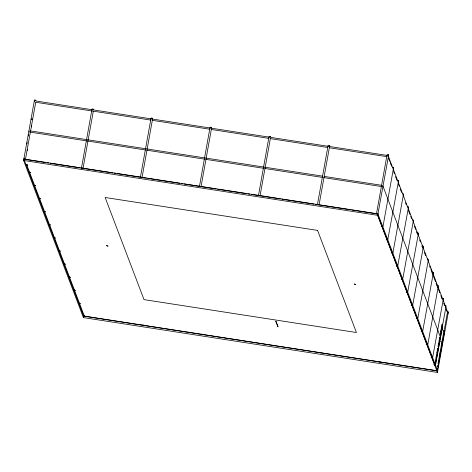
<?xml version="1.0" encoding="UTF-8"?>
<svg xmlns="http://www.w3.org/2000/svg" width="472" height="472" viewBox="0 0 472 472"><rect width="100%" height="100%" fill="white"/><g stroke="black" fill="none" stroke-linecap="round" stroke-linejoin="round"><path stroke-width="0.71" d="M439.479 341.504L439.444 341.805L439.515 341.492M447.308 311.378L448.4 311.756L437.45 372.438L83.414 317.591L23.6 160.462L34.468 99.958L36.084 100.294L35.559 100.335M29.04 131.033L29.105 131.682M24.084 159.607L24.343 158.173M26.91 143.889L27.169 142.461M28.326 136.036L28.585 134.608M35.695 102.459L25.441 159.453L24.78 159.141M27.211 150.627L27.47 149.199M31.453 127.056L31.712 125.629M81.45 168.15L92.058 108.896L93.674 109.239L93.143 109.274M83.031 168.392L93.285 111.404M83.414 317.591L83.674 316.14L24.385 160.392M141.376 177.224L142.037 177.537L152.68 118.378L152.019 118.065L151.064 118.041L140.42 177.195L140.951 177.159M199.461 186.428L210.07 127.18L211.025 127.21L211.686 127.523L201.042 186.676L200.382 186.363M258.467 195.573L269.075 136.32L270.692 136.662L270.161 136.697M260.048 195.815L270.303 138.827M318.393 204.647L319.054 204.96L329.698 145.801L329.037 145.488L328.081 145.464L317.438 204.618L317.969 204.582M376.479 213.851L387.087 154.604L388.043 154.633L388.704 154.946L377.883 214.146M437.45 372.438L377.635 215.309L377.895 213.857L23.86 159.011M392.48 167.342L393.571 167.719L382.928 226.873L381.305 226.536L382.261 226.56M397.111 180.422L398.551 180.811L387.73 240.018M402.445 193.526L403.536 193.903L392.893 253.057L391.27 252.721L391.801 252.679M407.082 206.606L408.522 206.996L397.695 266.202M412.416 219.71L413.507 220.088L402.681 279.294M417.047 232.79L418.487 233.18L407.666 292.386M422.033 245.882L423.472 246.272L412.646 305.478M427.366 258.986L428.458 259.364L417.814 318.523L416.192 318.181L417.148 318.211M432.004 272.067L433.438 272.456L422.617 331.663M436.806 285.212L438.423 285.548L427.779 344.707L426.163 344.365L427.744 344.613M441.969 298.251L443.409 298.64L432.582 357.847M434.995 363.487L437.733 348.271M437.992 346.82L439.692 337.397M440.211 334.5L442.034 324.358M436.152 357.923L436.411 356.478M437.06 352.855L437.326 351.41M437.585 349.964L437.845 348.513M438.494 344.896L438.753 343.445M439.408 339.828L439.668 338.383M440.317 334.76L440.577 333.315M440.842 331.863L441.102 330.418M441.361 328.972L441.621 327.521M444.707 305.449L446.146 305.838L435.32 365.039M441.939 326.583L442.535 326.866L435.432 365.476M437.467 366.72L437.727 365.269M437.992 363.823L443.462 333.421M438.5 362.024L438.765 360.573M439.414 356.95L439.674 355.504M439.939 354.053L440.199 352.602M444.37 329.421L447.232 313.496M437.473 368.962L437.526 368.65M443.456 331.509L444.435 331.851L437.332 370.461M447.887 312.665L447.957 313.314L447.403 313.579M387.972 156.545L387.901 155.542M382.591 186.44L382.751 185.579M34.639 100.919L34.486 101.781M442.352 343.427L442.512 342.566M152.68 118.378L152.149 118.419M25.984 164.592L27.441 164.893L26.019 164.675M211.686 127.523L211.155 127.558M81.414 168.056L81.945 168.014M329.698 145.801L329.167 145.842M199.426 186.334L199.957 186.298M388.704 154.946L388.173 154.981M258.432 195.479L258.963 195.438M393.571 167.719L393.04 167.761M398.551 180.811L398.02 180.853M376.444 213.757L376.975 213.722M408.522 206.996L407.991 207.037M418.487 233.18L417.956 233.221M433.438 272.456L432.907 272.497M443.409 298.64L442.878 298.682M442.535 326.866L442.028 326.895M444.435 331.851L443.957 331.887M437.756 370.909L437.225 370.951M24.355 159.076L23.824 159.111L24.101 159.324M84.606 316.305C86.376 316.146 82.069 315.562 84.181 316.24M143.612 325.444C145.382 325.291 141.075 324.701 143.187 325.379M202.618 334.583C204.388 334.43 200.081 333.846 202.193 334.518M261.624 343.728C263.394 343.569 259.087 342.985 261.199 343.663M320.63 352.867C322.4 352.714 318.093 352.124 320.205 352.802M379.635 362.006C381.406 361.853 377.098 361.269 379.211 361.941M436.665 370.532L436.134 370.573L436.801 370.886M35.701 100.978L387.176 155.43M35.837 102.276L150.839 120.094M152.297 120.319L209.798 129.228M211.249 129.452L268.757 138.361M270.208 138.585L327.71 147.494M329.167 147.718L386.668 156.627M30.32 130.88L322.854 176.198M324.305 176.422L381.795 185.325M29.73 132.066L145.459 149.99M146.916 150.22L204.417 159.123M205.875 159.353L263.376 168.262M264.827 168.486L322.329 177.395M323.786 177.619L381.287 186.528M25.37 159.418L45.766 162.575M47.224 162.805L48.681 163.029M50.138 163.253L79.284 167.767M80.741 167.997L82.193 168.221M83.65 168.445L112.796 172.958M114.254 173.189L115.711 173.413M117.168 173.637L140.479 177.248M141.936 177.472L146.308 178.15M147.765 178.381L149.223 178.605M150.68 178.829L179.82 183.343M181.278 183.567L182.735 183.797M184.192 184.021L213.332 188.535M214.79 188.759L216.247 188.989M217.704 189.213L246.844 193.727M248.302 193.951L249.759 194.181M251.216 194.405L280.356 198.918M281.813 199.143L283.271 199.373M284.728 199.597L313.868 204.11M315.326 204.335L316.783 204.559M318.972 204.901L347.38 209.302M348.837 209.527L350.295 209.751M351.752 209.981L377.252 213.928M23.6 160.462L377.635 215.309M387.376 240.006L386.291 239.628L387.872 239.87M397.347 266.19L396.256 265.813L397.843 266.06M402.333 279.282L401.241 278.905L402.822 279.153M407.183 292.026L406.227 291.997L406.888 292.31M412.298 305.467L411.206 305.089L412.793 305.337M422.263 331.651L421.177 331.273L422.759 331.521M432.234 357.835L431.142 357.457L432.73 357.705M434.972 365.033L433.88 364.655L435.467 364.897M434.995 365.151L434.14 365.127L435.119 365.47M437.019 370.455L436.039 370.113L437.461 370.337M436.936 370.721L84.329 316.092L26.869 165.153M83.674 316.14L437.709 370.986L377.895 213.857M377.399 213.786L378.025 214.005M259.388 195.502L259.771 195.609M82.37 168.079L82.995 168.297M392.226 252.744L392.857 252.962M388.132 155.677L448.017 313.001M388.462 158.043L389.772 161.483M390.297 162.858L391.607 166.297M393.701 171.796L394.486 173.861M395.53 176.611L396.84 180.05M398.409 184.174L399.194 186.239M400.244 188.989L401.554 192.428M405.477 202.742L406.262 204.807M408.357 210.311L409.932 214.435M410.717 216.5L411.501 218.56M414.381 226.123L415.69 229.563M416.475 231.628L417.519 234.377M419.614 239.876L420.399 241.941M421.974 246.065L422.759 248.13M424.328 252.255L425.638 255.694M429.561 266.013L430.346 268.072M430.871 269.447L435.585 281.825M436.11 283.2L437.939 288.014M438.464 289.389L439.774 292.829M440.818 295.578L442.128 299.018M443.698 303.148L444.482 305.207M446.058 309.337L446.842 311.396M441.998 327.444L443.226 330.677M383.01 186.263L440.352 336.914M377.777 215.303L434.476 364.248M444.836 330.229A0.631 0.614 -20.8 0 1 443.692 330.66M442.5 324.087A0.631 0.614 -20.8 0 1 442.553 324.701M442.04 325.066A0.631 0.614 -20.8 0 1 441.715 325.013M442.417 342.324A0.631 0.614 -20.8 0 1 441.521 342.949M441.733 341.775A0.631 0.614 -20.8 0 1 442.052 341.822M440.246 336.613A0.631 0.614 -20.8 0 1 439.462 337.539M32.361 118.979A0.631 0.614 -20.8 0 1 32.415 119.593M31.329 119.705A0.631 0.614 -20.8 0 1 31.482 118.844M437.45 368.437A0.631 0.614 -20.8 0 1 437.296 369.299M435.302 363.251A0.631 0.614 -20.8 0 1 435.396 364.313M441.969 326.736A0.631 0.614 -20.8 0 1 442.063 327.798M443.863 331.722A0.631 0.614 -20.8 0 1 444.081 332.677A0.631 0.614 -20.8 0 1 443.084 332.648M439.857 341.628L440.152 341.693L439.857 341.628M26.255 164.982L27.695 165.371L26.255 164.982M28.998 172.18L30.438 172.563L28.998 172.18M33.978 185.272L35.418 185.655L33.978 185.272M38.964 198.364L40.403 198.753L38.964 198.364M43.949 211.456L45.389 211.845L43.949 211.456M48.935 224.548L50.368 224.938L48.935 224.548M53.914 237.64L55.354 238.03L53.914 237.64M58.9 250.732L60.339 251.122L58.9 250.732M106.525 245.694L107.964 246.083L106.525 245.694M63.885 263.824L65.325 264.214L63.885 263.824M68.865 276.916L70.304 277.306L68.865 276.916M73.85 290.009L75.29 290.398L73.85 290.009M78.836 303.101L80.275 303.49L78.836 303.101M354.354 284.085L355.788 284.474L354.354 284.085M317.562 230.407L105.144 197.497L144.019 299.62L356.437 332.524L317.562 230.407M276.049 321.633L275.754 321.22L278.049 326.889L276.049 321.633"/></g></svg>
